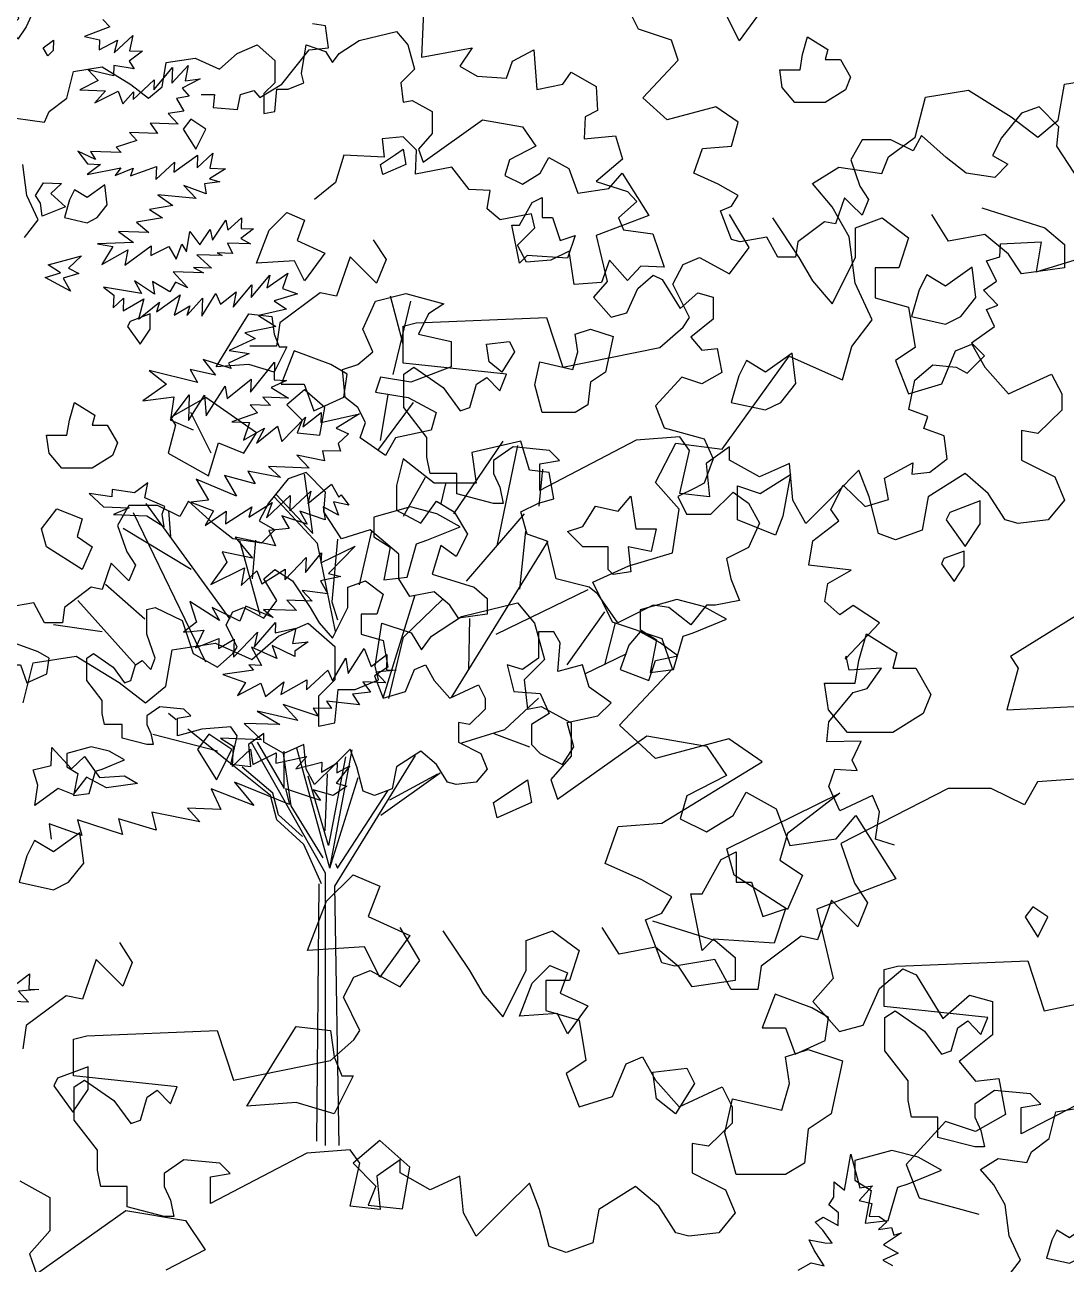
# Model space of a CAD drawing. Header units: inches. Extents: x 11.9 to 85.3, y 21.1 to 37.4.
# Drawn here: x 14.942 to 15.43, y 23.32 to 23.9 of the extents above; entities that cross this region are included whole.
import ezdxf

# ---------------------------------------------------------------- set-up
doc = ezdxf.new("R2010")
doc.units = ezdxf.units.IN
doc.header["$MEASUREMENT"] = 0
doc.layers.add('CAY', color=94, linetype='Continuous')
doc.layers.add('CAY-3', color=61, linetype='Continuous')

# ---------------------------------------------------------------- blocks, each defined once
blk = doc.blocks.new('A$C76451831')
at = {"layer": 'CAY'}
for p, q in [((3764, 1772.8), (3822.4, 1787)), ((3822.4, 1787), (3840.1, 1765.7)), ((3732.8, 1752.2), (3764, 1772.8)), ((3573, 1752.2), (3604.2, 1765.7)), ((3604.2, 1765.7), (3631.9, 1741.6)), ((3673.8, 1720.9), (3680.9, 1765.7)), ((3680.9, 1765.7), (3711.5, 1755.7)), ((3840.1, 1765.7), (3850.7, 1728)), ((3545.3, 1728), (3573, 1752.2)), ((3711.5, 1755.7), (3722.2, 1738)), ((3722.2, 1738), (3732.8, 1752.2)), ((3455.6, 1700.3), (3462.1, 1738)), ((3462.1, 1738), (3507.5, 1745.1)), ((3507.5, 1745.1), (3545.3, 1728)), ((3631.9, 1741.6), (3631.9, 1706.7)), ((3306.5, 1682.6), (3317.1, 1724.4)), ((3317.1, 1724.4), (3361.9, 1731.5)), ((3361.9, 1731.5), (3406.7, 1703.8)), ((3677.3, 1706.7), (3673.8, 1720.9)), ((3850.7, 1728), (3829.5, 1706.7)), ((3406.7, 1703.8), (3434.4, 1682.6)), ((3434.4, 1682.6), (3455.6, 1700.3)), ((3631.9, 1706.7), (3614.8, 1689.6)), ((3631.9, 1661.9), (3635.5, 1696.7)), ((3635.5, 1696.7), (3653.2, 1696.7)), ((3653.2, 1696.7), (3677.3, 1706.7)), ((3829.5, 1706.7), (3833, 1676.1)), ((3614.8, 1689.6), (3614.8, 1658.4)), ((3833, 1676.1), (3847.2, 1679)), ((3847.2, 1679), (3878.4, 1661.9)), ((3614.8, 1658.4), (3631.9, 1661.9)), ((3878.4, 1661.9), (3878.4, 1627.1)), ((3864.3, 1582.3), (3957.4, 1648.4)), ((3957.4, 1648.4), (4019.9, 1637.7)), ((4019.9, 1637.7), (4040.5, 1607.1)), ((3878.4, 1627.1), (3857.2, 1602.9)), ((4040.5, 1607.1), (3999.3, 1585.8)), ((3857.2, 1602.9), (3864.3, 1582.3)), ((3999.3, 1585.8), (3992.2, 1561.6)), ((4047.6, 1565.2), (4061.2, 1589.4)), ((4061.2, 1589.4), (4092.4, 1572.3)), ((4019.9, 1548.1), (4047.6, 1565.2)), ((4092.4, 1572.3), (4106.6, 1533.9)), ((4154.9, 1541), (4175.6, 1565.2)), ((4175.6, 1565.2), (4217.4, 1499.1)), ((3992.2, 1561.6), (4019.9, 1548.1)), ((4106.6, 1533.9), (4154.9, 1541)), ((4217.4, 1499.1), (4134.9, 1467.3)), ((4134.9, 1467.3), (4152, 1395.3)), ((4200.3, 1384.7), (4224.5, 1405.3)), ((4224.5, 1405.3), (4238.7, 1398.8)), ((4238.7, 1398.8), (4266.4, 1353.4)), ((4152, 1395.3), (4130.8, 1371.1)), ((4183.2, 1346.3), (4200.3, 1384.7)), ((4130.8, 1371.1), (4158.5, 1339.9)), ((4266.4, 1353.4), (4294.1, 1377.6)), ((4294.1, 1377.6), (4318.3, 1371.1)), ((4318.3, 1371.1), (4318.3, 1336.3)), ((4158.5, 1339.9), (4183.2, 1346.3)), ((4318.3, 1336.3), (4283.5, 1308.6)), ((4283.5, 1308.6), (4300.6, 1287.9)), ((4300.6, 1287.9), (4324.7, 1290.9)), ((4324.7, 1290.9), (4331.8, 1253.1)), ((4377.3, 1228.2), (4384.3, 1256.1)), ((4384.3, 1256.1), (4414.2, 1260.8)), ((4269.3, 1246.1), (4228, 1201.2)), ((4300.6, 1235.4), (4269.3, 1246.1)), ((4331.8, 1253.1), (4300.6, 1235.4)), ((4358.8, 1214.4), (4377.3, 1228.2)), ((4305.7, 1196), (4324.2, 1207.4)), ((4324.2, 1207.4), (4354.1, 1203)), ((4354.1, 1203), (4358.8, 1214.4)), ((4228, 1201.2), (4241.6, 1166.4)), ((4319.5, 1179.8), (4305.7, 1196)), ((4331.3, 1159), (4319.5, 1179.8)), ((4241.6, 1166.4), (4304.1, 1149.3)), ((4335.6, 1126.7), (4331.3, 1159)), ((4347.4, 1101.2), (4335.6, 1126.7)), ((4333.2, 1082.7), (4347.4, 1101.2)), ((2228.3, 971.5), (2215.1, 1021.6)), ((2217.8, 939.8), (2236.3, 1016.3)), ((2204.6, 871.1), (2212.5, 918.7)), ((2201.9, 860.6), (2238.9, 910.7)), ((2027.8, 857.9), (2006.6, 900.2)), ((2009.3, 881.7), (1985.5, 892.2)), ((2281, 794.5), (2332.5, 870.4)), ((2491.6, 827), (2512.8, 868.3)), ((2512.8, 868.3), (2561.2, 861.8)), ((2326.2, 761), (2347.8, 865.6)), ((5498.9, 856.4), (5506.3, 848.5)), ((2370.1, 802.5), (2374.1, 840.9)), ((5506.3, 848.5), (5479.7, 838.5)), ((2134, 774), (2125.3, 835.7)), ((2228.6, 791.9), (2251.7, 832.8)), ((5479.7, 838.5), (5495.4, 835.2)), ((5495.4, 835.2), (5495.1, 824.8)), ((5495.1, 824.8), (5514, 834.6)), ((5510.8, 821.5), (5530, 839.5)), ((5514, 834.6), (5510.8, 821.5)), ((5530, 839.5), (5526.8, 823.7)), ((2268, 805.1), (2272.9, 825.9)), ((2516.4, 799.3), (2491.6, 827)), ((5540.3, 823.2), (5526.4, 812.8)), ((5526.8, 823.7), (5540.3, 823.2)), ((2047.7, 684.5), (1960.2, 805.1)), ((2138.7, 763.4), (2093.5, 812.2)), ((2095.8, 814.5), (2134, 774)), ((5510, 797.5), (5483.5, 803.9)), ((5483.5, 803.9), (5494, 792.7)), ((5510.4, 808.4), (5510, 797.5)), ((5531.5, 805), (5510.4, 808.4)), ((5526.4, 812.8), (5531.5, 805)), ((5552.1, 782.9), (5571.5, 806.3)), ((5570.9, 790), (5587.9, 808.4)), ((5571.5, 806.3), (5570.9, 790)), ((5587.9, 808.4), (5584.6, 792.2)), ((2022.3, 639.8), (1946.8, 795.6)), ((1985.8, 770.9), (1983.8, 797.9)), ((2294.3, 724.1), (2354.9, 794.5)), ((2509.3, 753.8), (2516.4, 799.3)), ((5494, 792.7), (5475, 782.9)), ((5530.4, 772.8), (5552.4, 793.3)), ((5552.4, 793.3), (5552.1, 782.9)), ((5600.5, 794.4), (5581.6, 784.6)), ((5584.6, 792.2), (5600.5, 794.4)), ((2007, 736.3), (1936.2, 779.1)), ((2182.7, 720.5), (2195.7, 776.4)), ((2350.1, 715.8), (2356.4, 776.4)), ((5475, 782.9), (5501.7, 782)), ((5501.7, 782), (5490.4, 769.2)), ((5490.4, 769.2), (5514.9, 781.5)), ((5514.9, 781.5), (5519.8, 768.2)), ((5519.8, 768.2), (5530.7, 781)), ((5530.7, 781), (5530.4, 772.8)), ((5589, 776.2), (5575.8, 773.9)), ((5581.6, 784.6), (5589, 776.2)), ((2079.1, 689), (2057.9, 766.3)), ((2071.1, 726.8), (2074.5, 766.9)), ((2157.5, 671.8), (2138.7, 763.4)), ((2159.9, 768.1), (2154, 702.8)), ((2278.7, 602.9), (2379.6, 765.8)), ((5575.8, 773.9), (5583.5, 760.5)), ((2463.9, 740.3), (2509.3, 753.8)), ((5583.5, 760.5), (5567.1, 758.4)), ((5567.1, 758.4), (5577.6, 747.1)), ((2426.2, 723.2), (2463.9, 740.3)), ((5526.5, 738.5), (5534.4, 730.1)), ((5555.9, 737.5), (5526.5, 738.5)), ((5577.6, 747.1), (5548.1, 748.2)), ((5548.1, 748.2), (5555.9, 737.5)), ((5534.4, 730.1), (5512.8, 723.1)), ((1958.8, 684.4), (1917.8, 720.8)), ((2325.4, 669), (2421.3, 715.4)), ((2446.8, 681.3), (2426.2, 723.2)), ((5472.8, 719.1), (5482.8, 705.6)), ((5491.1, 710.3), (5472.8, 719.1)), ((5518.1, 717.5), (5485.9, 718.6)), ((5485.9, 718.6), (5491.1, 710.3)), ((5512.8, 723.1), (5518.1, 717.5)), ((5573.1, 697), (5597.7, 714.7)), ((5597.3, 701.6), (5613.7, 716.9)), ((5597.7, 714.7), (5597.3, 701.6)), ((5613.7, 716.9), (5610.4, 701.1)), ((1948.8, 636.8), (1888.7, 704)), ((2154, 702.8), (2159.9, 684)), ((2207.6, 603.7), (2240.9, 709.9)), ((2228.7, 665.9), (2269.2, 705.2)), ((5496.3, 705.1), (5482.4, 694.7)), ((5482.4, 694.7), (5517.5, 701.6)), ((5482.8, 705.6), (5496.3, 705.1)), ((5517.5, 701.6), (5511.8, 693.7)), ((5511.8, 693.7), (5530.6, 701.2)), ((5527.6, 693.1), (5554.7, 703.1)), ((5530.6, 701.2), (5527.6, 693.1)), ((5554.2, 689.5), (5573.5, 707.4)), ((5554.7, 703.1), (5554.2, 689.5)), ((5573.5, 707.4), (5573.1, 697)), ((5626.7, 700.5), (5610, 690.2)), ((5610.4, 701.1), (5626.7, 700.5)), ((2399.3, 636.8), (2438.6, 692.2)), ((5620.8, 687.1), (5604.8, 685)), ((5610, 690.2), (5620.8, 687.1)), ((1914.2, 671.4), (1863.5, 678.5)), ((2296.7, 631.7), (2297.9, 685.1)), ((2438.6, 636.8), (2450, 680.8)), ((2498.7, 664.2), (2446.8, 681.3)), ((5596.1, 669.4), (5556.4, 673.5)), ((5556.4, 673.5), (5571.9, 662.1)), ((5606.7, 674.5), (5583.5, 683)), ((5583.5, 683), (5596.1, 669.4)), ((5604.8, 685), (5606.7, 674.5)), ((2213.4, 601.8), (2228.7, 665.9)), ((2509.3, 632.9), (2498.7, 664.2)), ((5571.9, 662.1), (5547.7, 658)), ((2417.8, 627.7), (2461.8, 648.6)), ((5561, 649.3), (5534.1, 644.8)), ((5547.7, 658), (5561, 649.3)), ((5613.2, 626.2), (5627.1, 647)), ((5627.1, 647), (5629.4, 636.5)), ((5629.4, 636.5), (5643.5, 649.2)), ((5643.5, 649.2), (5643.1, 638.3)), ((5515.2, 635.1), (5530.7, 623.7)), ((5546.9, 634), (5515.2, 635.1)), ((5534.1, 644.8), (5546.9, 634)), ((5586.1, 614), (5589.5, 635.2)), ((5589.5, 635.2), (5599.9, 621.2)), ((5599.9, 621.2), (5610.9, 637.2)), ((5610.9, 637.2), (5613.2, 626.2)), ((5656.2, 637.9), (5642.7, 627.9)), ((5643.1, 638.3), (5656.2, 637.9)), ((5530.7, 623.7), (5493.4, 622.2)), ((5493.4, 622.2), (5509.2, 619.4)), ((5575.4, 606.2), (5581.3, 621.9)), ((5581.3, 621.9), (5586.1, 614)), ((5629, 622.9), (5634, 612.3)), ((5652.9, 622.1), (5629, 622.9)), ((5642.7, 627.9), (5652.9, 622.1)), ((5509.2, 619.4), (5497.7, 600.8)), ((5497.7, 600.8), (5525, 616.1)), ((5521.7, 599.9), (5549.1, 620.3)), ((5525, 616.1), (5521.7, 599.9)), ((5549.1, 620.3), (5548.8, 609.9)), ((5548.8, 609.9), (5567.7, 619.6)), ((5567.7, 619.6), (5575.4, 606.2)), ((5596.8, 610.9), (5612.2, 596.8)), ((5623.5, 610), (5596.8, 610.9)), ((5618.2, 612.9), (5623.5, 610)), ((5634, 612.3), (5618.2, 612.9)), ((2334.4, 569.5), (2369.4, 602.2)), ((5612.2, 596.8), (5593.6, 597.4)), ((5593.6, 597.4), (5603.9, 592.1)), ((1991.5, 579.5), (1983.4, 586)), ((5552.8, 569.8), (5532, 583.7)), ((5532, 583.7), (5539.2, 570.3)), ((5568.7, 572), (5550.5, 583.1)), ((5550.5, 583.1), (5552.8, 569.8)), ((5574.5, 582.2), (5568.7, 572)), ((5603.9, 592.1), (5572.2, 593.2)), ((5572.2, 593.2), (5587.5, 576.3)), ((5587.5, 576.3), (5574.5, 582.2)), ((5653.7, 566.3), (5673.1, 589.7)), ((5669.9, 576.2), (5691.8, 591.7)), ((5673.1, 589.7), (5669.9, 576.2)), ((5691.8, 591.7), (5686.2, 575.6)), ((2041.2, 539.6), (2003.7, 569.7)), ((2289.6, 555.4), (2334.4, 569.5)), ((5499.6, 577.1), (5510.2, 568.6)), ((5539.2, 570.3), (5499.6, 577.1)), ((5602.3, 546.8), (5616.7, 570.3)), ((5616.7, 570.3), (5621.8, 559.3)), ((5621.8, 559.3), (5638.1, 572.3)), ((5634.8, 556.1), (5654.2, 579.4)), ((5638.1, 572.3), (5634.8, 556.1)), ((5654.2, 579.4), (5653.7, 566.3)), ((5701.9, 570.1), (5677.6, 562.8)), ((5686.2, 575.6), (5701.9, 570.1)), ((2034.5, 546.7), (1966.9, 564.4)), ((2075.8, 556.2), (2104.1, 507.8)), ((2323, 565.2), (2360, 551.4)), ((5510.2, 568.6), (5509.7, 555.5)), ((5509.7, 555.5), (5520.5, 565.5)), ((5520.5, 565.5), (5520, 552.4)), ((5520, 552.4), (5541.7, 564.8)), ((5541.7, 564.8), (5536, 543.7)), ((5536, 543.7), (5557.9, 561.5)), ((5554.9, 551.2), (5579.5, 568.9)), ((5557.9, 561.5), (5554.9, 551.2)), ((5579.5, 568.9), (5573.3, 547.8)), ((5573.3, 547.8), (5589.5, 557.7)), ((5586.4, 547.4), (5602.9, 565.4)), ((5589.5, 557.7), (5586.4, 547.4)), ((5602.9, 565.4), (5602.3, 546.8)), ((5677.6, 562.8), (5690.5, 554.2)), ((2147.3, 419.7), (2069.9, 556)), ((2102.9, 544.4), (2111.2, 489.7)), ((2104.1, 507.8), (2104.1, 546.7)), ((2151.6, 424.8), (2117.3, 549.9)), ((2151.6, 424.8), (2175, 548.1)), ((5690.5, 554.2), (5661.2, 547.5)), ((5661.2, 547.5), (5679.4, 536)), ((2089.9, 500.7), (2041.2, 539.6)), ((2092.3, 503.1), (2060.4, 530.2)), ((2168.2, 540.8), (2150.5, 448.4)), ((2156.8, 405.9), (2241.3, 542.4)), ((5679.4, 536), (5647, 529.4)), ((5683.6, 539.8), (5680.1, 515.6)), ((2150.5, 448.4), (2129.2, 520.8)), ((2146.9, 463.7), (2149.3, 523.1)), ((2151.6, 424.8), (2181.2, 519.2)), ((2205.1, 479.9), (2266.8, 524.3)), ((2214.5, 496), (2264.5, 523.1)), ((5657.7, 523.6), (5630.5, 510.9)), ((5647, 529.4), (5657.7, 523.6)), ((2159.9, 424.8), (2212.2, 505.4)), ((5651.7, 507.9), (5630, 497.8)), ((5630.5, 510.9), (5651.7, 507.9)), ((5680.1, 515.6), (5652.4, 515.6)), ((2096.6, 475.1), (2089.9, 500.7)), ((2098.2, 480.3), (2092.3, 503.1)), ((5632.6, 492.3), (5603.4, 501.4)), ((5603.4, 501.4), (5616.4, 485.1)), ((5630, 497.8), (5632.6, 492.3)), ((5653, 467.5), (5678.1, 498.8)), ((5678.1, 498.8), (5677.5, 480.3)), ((2123.3, 457.8), (2098.2, 480.3)), ((2111.2, 489.7), (2144.6, 435.4)), ((5597.6, 477.6), (5547.3, 490.2)), ((5547.3, 490.2), (5565.4, 476)), ((5589.9, 491), (5597.6, 477.6)), ((5616.4, 485.1), (5589.9, 491)), ((5628.7, 460.7), (5653.5, 481.1)), ((5653.5, 481.1), (5653, 467.5)), ((5690.6, 479.8), (5674.5, 472.2)), ((5677.5, 480.3), (5690.6, 479.8)), ((2124.5, 449.6), (2096.6, 475.1)), ((5565.4, 476), (5540.7, 458.3)), ((5606.8, 442.8), (5626.5, 473.9)), ((5626.5, 473.9), (5628.7, 460.7)), ((5674.5, 472.2), (5692.6, 461.1)), ((5540.7, 458.3), (5573.1, 462.6)), ((5569.5, 438.7), (5589, 464.8)), ((5573.1, 462.6), (5569.5, 438.7)), ((5589, 464.8), (5588.1, 438)), ((5588.1, 438), (5604.8, 464.2)), ((5604.8, 464.2), (5606.8, 442.8)), ((5652.5, 454.4), (5660.4, 445.9)), ((5673.8, 453.6), (5652.5, 454.4)), ((5665.9, 462.1), (5673.8, 453.6)), ((5692.6, 461.1), (5665.9, 462.1)), ((2143, 408.3), (2124.5, 449.6)), ((5660.4, 445.9), (5633.3, 436.5)), ((5685.6, 416.1), (5710.5, 441.5)), ((5707.5, 431.2), (5726.6, 446.4)), ((5710.5, 441.5), (5707.5, 431.2)), ((5726.6, 446.4), (5726.2, 435.9)), ((5726.2, 435.9), (5766.8, 445)), ((5766.8, 445), (5742.3, 429.9)), ((2157.5, 429.5), (2159.9, 424.8)), ((5633.3, 436.5), (5651.9, 435.8)), ((5651.9, 435.8), (5645.8, 417.4)), ((5645.8, 417.4), (5667.5, 429.8)), ((5659.3, 414.3), (5681.2, 432.1)), ((5667.5, 429.8), (5659.3, 414.3)), ((5681.2, 432.1), (5685.6, 416.1)), ((5742.3, 429.9), (5755.2, 424.1)), ((2147.3, 135.4), (2147.3, 419.7)), ((5755.2, 424.1), (5744.5, 414)), ((5744.5, 414), (5746.9, 405.8)), ((2138.3, 140.1), (2140.6, 408.3)), ((2161.5, 135.4), (2156.8, 405.9)), ((5701.4, 401.9), (5714.1, 388.3)), ((5730.2, 395.9), (5701.4, 401.9)), ((5746.9, 405.8), (5727.9, 406.4)), ((5727.9, 406.4), (5730.2, 395.9)), ((5714.1, 388.3), (5671.6, 389.8)), ((5671.6, 389.8), (5684.3, 378.5)), ((5596.3, 376.6), (5609.2, 354.8)), ((5638.3, 358.8), (5596.3, 376.6)), ((5625.9, 380.5), (5638.3, 358.8)), ((5657.8, 371.7), (5625.9, 380.5)), ((5650.1, 385.1), (5657.8, 371.7)), ((5684.3, 378.5), (5650.1, 385.1)), ((5694, 343.7), (5716, 364.2)), ((5712.8, 351.2), (5737.6, 371.6)), ((5716, 364.2), (5712.8, 351.2)), ((5737.6, 371.6), (5745.2, 357.8)), ((5609.2, 354.8), (5590.5, 352.7)), ((5590.5, 352.7), (5614.2, 343.7)), ((5651.2, 337), (5675.7, 352.5)), ((5669.7, 336.4), (5694.5, 359.5)), ((5675.7, 352.5), (5669.7, 336.4)), ((5694.5, 359.5), (5694, 343.7)), ((5755.4, 349.7), (5739.6, 353)), ((5739.6, 353), (5744.6, 339.2)), ((5745.2, 357.8), (5747.6, 360.4)), ((5747.6, 360.4), (5755.4, 349.7)), ((5614.2, 343.7), (5605.5, 328.2)), ((5605.5, 328.2), (5627.4, 343.3)), ((5626.9, 330.2), (5654.2, 347.8)), ((5627.4, 343.3), (5626.9, 330.2)), ((5654.2, 347.8), (5651.2, 337)), ((5712.1, 329.9), (5685.6, 338.5)), ((5685.6, 338.5), (5693.3, 325.1)), ((5730.8, 334.2), (5704.4, 343.3)), ((5704.4, 343.3), (5712.1, 329.9)), ((5744.6, 339.2), (5728.6, 347.9)), ((5728.6, 347.9), (5730.8, 334.2)), ((5693.3, 325.1), (5672, 323.1)), ((5636.8, 316.2), (5655.1, 294.3)), ((5679.1, 307), (5636.8, 316.2)), ((5672, 323.1), (5679.1, 307)), ((5623.2, 300.8), (5628.2, 290.2)), ((5655.1, 294.3), (5623.2, 300.8)), ((5710.3, 279.2), (5726.9, 299.9)), ((5726.5, 289.5), (5762, 306.9)), ((5726.9, 299.9), (5726.5, 289.5)), ((5762, 306.9), (5734.3, 278.4)), ((5628.2, 290.2), (5611.5, 266.8)), ((5688.7, 271.8), (5710.9, 295)), ((5710.9, 295), (5710.3, 279.2)), ((5611.5, 266.8), (5646.6, 284.1)), ((5646.6, 284.1), (5643.2, 265.7)), ((5643.2, 265.7), (5659.6, 281)), ((5659.6, 281), (5664.6, 267.6)), ((5664.6, 267.6), (5689.1, 282.7)), ((5689.1, 282.7), (5688.7, 271.8)), ((5747.3, 275.2), (5725.9, 270.5)), ((5734.3, 278.4), (5747.3, 275.2)), ((5733.6, 257.1), (5706.9, 260.7)), ((5706.9, 260.7), (5717.4, 249.5)), ((5725.9, 270.5), (5733.6, 257.1)), ((5620.7, 229.3), (5589.6, 249)), ((5589.6, 249), (5596.6, 227.4)), ((5717.4, 249.5), (5690.7, 250.4)), ((5690.7, 250.4), (5700.8, 239.6)), ((5641.9, 228.5), (5613, 242.7)), ((5613, 242.7), (5620.7, 229.3)), ((5647.9, 244.2), (5641.9, 228.5)), ((5676.5, 232.3), (5647.9, 244.2)), ((5700.8, 239.6), (5666.4, 240.8)), ((5666.4, 240.8), (5676.5, 232.3)), ((5596.6, 227.4), (5583.1, 217)), ((5656.8, 201.3), (5679, 227.2)), ((5679, 227.2), (5678.7, 216.4)), ((5678.7, 216.4), (5700.1, 221.1)), ((5700.1, 221.1), (5696.9, 205.3)), ((5583.1, 217), (5604.4, 219)), ((5604.4, 219), (5595.6, 200.7)), ((5595.6, 200.7), (5620, 210.3)), ((5620, 210.3), (5619.6, 199.9)), ((5619.6, 199.9), (5635.8, 209.7)), ((5635.2, 191.1), (5660.1, 217)), ((5635.8, 209.7), (5635.2, 191.1)), ((5660.1, 217), (5656.8, 201.3)), ((5696.9, 205.3), (5713.2, 207)), ((5713.2, 207), (5699.3, 197.1)), ((5654.1, 201.4), (5664.3, 182.4)), ((5680.4, 189.6), (5654.1, 201.4)), ((5699.1, 191.6), (5675.5, 203.3)), ((5675.5, 203.3), (5680.4, 189.6)), ((5699.3, 197.1), (5699.1, 191.6)), ((5754.7, 173.8), (5771.4, 200)), ((5771.4, 200), (5778.9, 181.1)), ((5651.2, 182.9), (5656, 177.3)), ((5664.3, 182.4), (5651.2, 182.9)), ((5738.5, 166.2), (5752.5, 189.8)), ((5752.5, 189.8), (5754.7, 173.8)), ((5778.9, 181.1), (5795.2, 193.7)), ((5795.2, 193.7), (5794.7, 177.9)), ((5656, 177.3), (5624.1, 172.9)), ((5624.1, 172.9), (5647.8, 164.4)), ((5711.5, 156.8), (5733.5, 177.3)), ((5733.5, 177.3), (5738.5, 166.2)), ((5805.1, 177.5), (5783.7, 175.5)), ((5783.7, 175.5), (5794.2, 164.3)), ((5794.7, 177.9), (5805.1, 177.5)), ((5647.8, 164.4), (5639.2, 151.1)), ((5639.2, 151.1), (5663.7, 163.9)), ((5663.7, 163.9), (5668.6, 150.1)), ((5668.6, 150.1), (5687.7, 165.3)), ((5684.6, 152.2), (5711.8, 167.2)), ((5687.7, 165.3), (5684.6, 152.2)), ((5711.8, 167.2), (5711.5, 156.8)), ((5794.2, 164.3), (5770.2, 165.1)), ((5770.2, 165.1), (5778, 154.4)), ((5766.7, 141.2), (5732.4, 145.1)), ((5732.4, 145.1), (5737.5, 137.3)), ((5778, 154.4), (5759.3, 152.4)), ((5759.3, 152.4), (5766.7, 141.2)), ((5702.2, 124.9), (5659.9, 134.5)), ((5659.9, 134.5), (5683.5, 120.6)), ((5723.7, 129.6), (5686.9, 141.7)), ((5686.9, 141.7), (5702.2, 124.9)), ((5737.5, 137.3), (5718.5, 137.9)), ((5718.5, 137.9), (5723.7, 129.6)), ((5646.4, 121.9), (5664.3, 104.9)), ((5683.5, 120.6), (5646.4, 121.9)), ((5621.8, 106.4), (5634.7, 98.2)), ((5664.3, 104.9), (5621.8, 106.4)), ((5634.7, 98.2), (5633.9, 77)), ((5633.9, 77), (5653.1, 94.9)), ((5653.1, 94.9), (5655.3, 78.9)), ((5655.3, 78.9), (5679.7, 91.2)), ((5679.7, 91.2), (5679.3, 80.4)), ((5679.3, 80.4), (5711.8, 87.4)), ((5711.8, 87.4), (5700.4, 74.6)), ((5700.4, 74.6), (5727.4, 81.4)), ((5727.4, 81.4), (5727.1, 71)), ((5727.1, 71), (5743.3, 80.8)), ((5756.7, 77.6), (5742.5, 59.6)), ((5743.3, 80.8), (5742.9, 70.4)), ((5742.9, 70.4), (5756.7, 77.6)), ((5656.5, 36.3), (5611.8, 53.7)), ((5611.8, 53.7), (5621.9, 32)), ((5693.7, 37.2), (5636.1, 60.6)), ((5636.1, 60.6), (5656.5, 36.3)), ((5726, 41.5), (5689.3, 53.7)), ((5689.3, 53.7), (5693.7, 37.2)), ((5739.3, 46.5), (5718.3, 52.7)), ((5718.3, 52.7), (5726, 41.5)), ((5753.3, 56.5), (5739.3, 46.5)), ((5742.5, 59.6), (5753.3, 56.5)), ((5600.2, 19.2), (5549.8, 29.1)), ((5549.8, 29.1), (5554.6, 10.4)), ((5621.9, 32), (5587.1, 33.3)), ((5587.1, 33.3), (5600.2, 19.2)), ((5476.9, 4.9), (5442.9, 17)), ((5442.9, 17), (5445, 1)), ((5472.5, 21.4), (5476.9, 4.9)), ((5519.5, 6.1), (5472.5, 21.4)), ((5515.1, 22.2), (5519.5, 6.1)), ((5554.6, 10.4), (5515.1, 22.2))]:
    blk.add_line(p, q, dxfattribs=at)
for points in [[(4216, 1534.3), (4196, 1540.6), (4200.2, 1569.1), (4192.8, 1586), (4159, 1570.1), (4147.4, 1595.5), (4153.8, 1613.4), (4177, 1612.3), (4171.7, 1622.9), (4181.2, 1642.9), (4145.3, 1641.9), (4147.4, 1663), (4172.8, 1693.5), (4187.5, 1697.8), (4202.3, 1718.9), (4168.5, 1716.7), (4165.4, 1731.5), (4164.3, 1728.3), (4200.2, 1766.3), (4172.8, 1784.2), (4159, 1774.7), (4143.2, 1788.5), (4146.4, 1807.4), (4170.6, 1821.2), (4126.4, 1826.4), (4130.6, 1851.7), (4158, 1872.8), (4149.6, 1884.4), (4162.2, 1909.7), (4185.4, 1887.6), (4209.7, 1895), (4205.5, 1917.1), (4235, 1933), (4233.9, 1921.4), (4252.9, 1923.5), (4270.8, 1937.2), (4267.7, 1961.4), (4246.6, 1968.8), (4250.8, 1981.5), (4230.8, 1988.9), (4237.1, 2019.4), (4256.1, 2035.3), (4280.3, 2033.1), (4291.9, 2026.8), (4309.9, 2044.7), (4296.2, 2058.5), (4320.4, 2075.3), (4312, 2093.3), (4323.6, 2097.5), (4308.8, 2113.3), (4322.5, 2122.8), (4312, 2143.9), (4325.7, 2148.1), (4326.7, 2161.8), (4368.9, 2163.9), (4363.7, 2132.3), (4408, 2146)], [(1833.2, 1082.7), (1847.4, 1101.2), (1835.6, 1126.7), (1831.3, 1159)], [(1824.2, 1207.4), (1854.1, 1203), (1858.8, 1214.4), (1877.3, 1228.2), (1884.3, 1256.1), (1914.2, 1260.8), (1944.1, 1242.4), (1962.6, 1228.2), (1976.7, 1240), (1981, 1265.2), (2011.3, 1269.9), (2036.5, 1258.5), (2054.9, 1274.6), (2075.8, 1283.7), (2094.3, 1267.5), (2094.3, 1244.3), (2082.9, 1232.9), (2082.9, 1212.1), (2094.3, 1214.4), (2096.6, 1237.6), (2108.4, 1237.6), (2124.5, 1244.3), (2122.2, 1253.8), (2126.9, 1283.7), (2147.3, 1277), (2154.4, 1265.2), (2161.5, 1274.6), (2182.3, 1288.4), (2221.2, 1297.8), (2233, 1283.7), (2240.1, 1258.5), (2225.9, 1244.3), (2228.3, 1223.9), (2237.7, 1225.8), (2258.6, 1214.4), (2258.6, 1191.2), (2244.4, 1175.1), (2249.1, 1161.4), (2311.2, 1205.4), (2352.9, 1198.3), (2366.7, 1177.9), (2339.1, 1163.7), (2334.4, 1147.6), (2352.9, 1138.5), (2371.4, 1149.9), (2380.4, 1166.1), (2401.2, 1154.7), (2410.7, 1129.1), (2442.9, 1133.8), (2456.7, 1149.9), (2484.6, 1105.9), (2429.6, 1084.7), (2441, 1036.7), (2426.8, 1020.6), (2445.3, 999.7), (2461.8, 1004.1), (2473.2, 1029.6), (2489.3, 1043.4), (2498.7, 1039.1), (2517.2, 1008.8), (2535.7, 1024.9), (2551.8, 1020.6), (2551.8, 997.4), (2528.6, 978.9), (2540, 965.1), (2556.1, 967.1), (2560.8, 941.9), (2540, 930.1), (2519.2, 937.2), (2491.7, 907.3), (2500.7, 884.1), (2542.4, 872.7), (2551.8, 851.9), (2542.4, 826.3), (2533.3, 821.6), (2514.8, 812.5), (2523.9, 794.1), (2549.4, 794.1), (2572.6, 816.9), (2588.7, 805.5), (2600.1, 784.6), (2588.7, 759.5), (2565.6, 747.7), (2570.3, 726.8), (2579.3, 704), (2554.2, 699.3), (2544.7, 699.3), (2528.6, 678.5), (2505.4, 696.9), (2489.3, 699.3), (2452.3, 680.8), (2431.5, 710.7), (2422.5, 717.8), (2387.9, 726.8), (2378.5, 766.1), (2357.6, 773.2), (2350.9, 796.4), (2369.4, 805.5), (2385.5, 810.2), (2380.8, 837.7), (2360, 840.1), (2350.9, 870.4), (2299.8, 858.6), (2304.6, 826.3), (2260.5, 826.3), (2228.3, 851.9), (2221.2, 824), (2221.2, 798.4), (2246.8, 784.6), (2262.9, 807.8), (2281.4, 796.4), (2295.5, 773.2), (2283.7, 750), (2267.6, 761.4), (2258.6, 731.5), (2302.2, 717.8), (2316, 706), (2316, 689.9), (2286.1, 685.5), (2277, 699.3), (2260.5, 713.1), (2235.4, 708.3), (2223.6, 726.8), (2223.6, 752.4), (2193.7, 777.9), (2163.8, 768.5), (2145.4, 796.4), (2147.3, 816.9), (2126.9, 837.7), (2108.4, 831), (2087.6, 805.5), (2078.1, 787), (2094.3, 777.9), (2080.5, 763.8), (2050.6, 768.5), (2029.8, 784.6), (2004.2, 807.8), (1995.2, 791.7), (1972, 803.1), (1942.1, 803.1), (1930.3, 782.3), (1939.8, 754.7), (1948.8, 741), (1942.1, 724.5), (1930.3, 736.3), (1923.7, 742.9), (1914.2, 715.4), (1902.8, 717.8), (1874.9, 696.9), (1872.6, 680.8), (1854.1, 680.8), (1842.7, 701.7), (1814.8, 696.9)], [(1822.1, 301.9), (1838.4, 314.5), (1837.8, 298.6), (1848.2, 298.3), (1826.8, 296.3), (1837.3, 285.1), (1813.3, 285.9)], [(4115.5, 1090.9), (4128.9, 1098.6), (4142.4, 1095.4), (4132.1, 1111.6), (4127, 1122.6), (4143.2, 1119.4), (4150.9, 1119.1), (4141, 1132.6), (4133.1, 1141), (4141.4, 1146.2), (4157, 1137.5), (4157.5, 1150.6), (4147.3, 1159.1), (4152.6, 1167.1), (4153.1, 1182.9), (4163.7, 1174.4), (4170.5, 1211.8), (4179.7, 1176.6), (4192.9, 1178.8), (4179.2, 1163.4), (4192.2, 1160.3), (4189.5, 1147.2), (4199.9, 1146.8), (4207.9, 1141.1), (4199.4, 1133.3), (4212.7, 1135.5), (4215.1, 1127.3), (4223.3, 1129.7), (4204.3, 1117.2), (4219.9, 1108.5), (4203.8, 1101.4), (4214, 1095.6)], [(5441.4, 818.5), (5436.7, 826.9), (5447.4, 834.6), (5447, 823.8), (5441.4, 818.5)]]:
    blk.add_lwpolyline(points, dxfattribs=at)
for points in [[(4267.5, 1833.2), (4264.9, 1827.9), (4278.1, 1809.4), (4288.7, 1825.2), (4288.7, 1841.1)], [(3524.3, 1634.1), (3500.5, 1649.9), (3488.6, 1634.1), (3508.4, 1602.4)], [(3821.2, 1594.5), (3833.1, 1602.4), (3837, 1578.6), (3801.4, 1562.8), (3797.4, 1578.6)], [(3369.9, 1515.3), (3365.9, 1547), (3338.2, 1527.2), (3318.4, 1539), (3310.5, 1523.2), (3302.6, 1495.5), (3338.2, 1487.6), (3354, 1495.5)], [(4035, 1519.2), (4050.8, 1527.2), (4050.8, 1495.5), (4066.6, 1495.5), (4078.5, 1459.8), (4102.3, 1467.8), (4090.4, 1432.1), (4027.1, 1436.1), (4015.2, 1424.2), (4003.3, 1483.6), (4015.2, 1483.6)], [(3623.3, 1475.7), (3651, 1503.4), (3678.7, 1491.5), (3666.8, 1459.8), (3710.3, 1440), (3678.7, 1396.5), (3662.8, 1428.1), (3603.5, 1424.2)], [(4376, 1459.3), (4360.2, 1469.9), (4352.3, 1459.3), (4365.5, 1438.2)], [(3837.8, 1390.3), (3856.3, 1408.8), (3874.8, 1400.9), (3866.9, 1379.8), (3895.9, 1366.6), (3874.8, 1337.5), (3864.2, 1358.6), (3824.6, 1356)], [(2523.5, 1367), (2551.2, 1394.7), (2578.9, 1382.8), (2567, 1351.1), (2610.6, 1331.3), (2578.9, 1287.8), (2563.1, 1319.5), (2503.7, 1315.5)], [(3571.8, 1313.3), (3591.6, 1345), (3627.2, 1341), (3631.2, 1313.3), (3639.1, 1293.5), (3651, 1293.5), (3631.2, 1253.9), (3591.6, 1265.8), (3540.1, 1261.8)], [(4038.9, 1234.1), (4046.9, 1269.7), (4098.3, 1257.8), (4106.2, 1285.6), (4102.3, 1313.3), (4126, 1321.2), (4161.7, 1309.3), (4149.8, 1253.9), (4126, 1238), (4122.1, 1202.4), (4102.3, 1190.5), (4050.8, 1190.5)], [(3342.6, 1291.2), (3338.7, 1283.3), (3358.5, 1255.6), (3374.3, 1279.3), (3374.3, 1303.1)], [(3967.7, 1269.7), (3963.7, 1297.4), (3999.3, 1301.4), (4007.3, 1285.6), (3987.5, 1253.9)], [(3702.4, 1154.9), (3710.3, 1198.4), (3678.7, 1226.2), (3651, 1202.4), (3674.7, 1178.6), (3666.8, 1158.8)], [(2022.5, 1195.9), (2006.6, 1206.4), (1998.7, 1195.9), (2011.9, 1174.8)], [(2220.4, 1169.5), (2228.3, 1174.8), (2231, 1158.9), (2207.2, 1148.4), (2204.6, 1158.9)], [(1919.5, 1116.7), (1916.9, 1137.8), (1898.4, 1124.6), (1885.2, 1132.5), (1880, 1122), (1874.7, 1103.5), (1898.4, 1098.2), (1909, 1103.5)], [(4419.5, 1116.7), (4416.9, 1137.8), (4398.4, 1124.6), (4385.2, 1132.5), (4380, 1122), (4374.7, 1103.5), (4398.4, 1098.2), (4409, 1103.5)], [(2362.9, 1119.3), (2373.5, 1124.6), (2373.5, 1103.5), (2384.1, 1103.5), (2392, 1079.7), (2407.8, 1085), (2399.9, 1061.2), (2357.7, 1063.9), (2349.7, 1055.9), (2341.8, 1095.6), (2349.7, 1095.6)], [(2088.5, 1090.3), (2106.9, 1108.8), (2125.4, 1100.8), (2117.5, 1079.7), (2146.5, 1066.5), (2125.4, 1037.5), (2114.9, 1058.6), (2075.3, 1055.9)], [(2209.9, 855.3), (2183.5, 873.8), (2188.8, 889.6), (2180.8, 905.5), (2167.6, 916), (2165, 945.1), (2180.8, 950.3), (2196.7, 963.5), (2186.1, 987.3), (2199.3, 1016.3), (2231, 1024.3), (2270.6, 1013.7), (2254.7, 1003.1), (2244.2, 982), (2278.5, 974.1), (2278.5, 947.7), (2257.4, 939.8), (2236.3, 931.9), (2204.6, 937.1), (2199.3, 921.3), (2233.6, 916), (2262.7, 900.2), (2257.4, 881.7), (2220.4, 873.8)], [(1943.3, 995.2), (1940.7, 989.9), (1953.9, 971.5), (1964.4, 987.3), (1964.4, 1003.1)], [(2054.1, 982), (2067.3, 1003.1), (2091.1, 1000.5), (2093.7, 982), (2099, 968.8), (2106.9, 968.8), (2093.7, 942.4), (2067.3, 950.3), (2033, 947.7)], [(2365.6, 929.2), (2370.9, 953), (2405.2, 945.1), (2410.4, 963.5), (2407.8, 982), (2423.6, 987.3), (2447.4, 979.4), (2439.5, 942.4), (2423.6, 931.9), (2421, 908.1), (2407.8, 900.2), (2373.5, 900.2)], [(2318.1, 953), (2315.4, 971.5), (2339.2, 974.1), (2344.5, 963.5), (2331.3, 942.4)], [(2141.2, 876.4), (2146.5, 905.5), (2125.4, 923.9), (2106.9, 908.1), (2122.8, 892.2), (2117.5, 879)], [(1903.7, 887), (1919.5, 887), (1930.1, 868.5), (1924.8, 855.3), (1903.7, 842.1), (1872, 842.1), (1858.8, 857.9), (1856.2, 876.4), (1877.3, 876.4), (1880, 892.2), (1885.2, 910.7), (1906.4, 897.5)], [(2062.1, 857.9), (2075.3, 879), (2022.5, 916), (1985.5, 894.9), (1990.8, 887), (1982.9, 857.9), (2025.1, 834.2), (2035.7, 868.5)], [(5402.6, 849.4), (5411, 857.2), (5408.6, 865), (5413.8, 859.4), (5427.2, 867.1), (5418.9, 848.8), (5410.3, 835.9)], [(2577.1, 788.1), (2577.1, 823.8), (2600.8, 815.8), (2632.5, 835.6), (2624.6, 792.1), (2616.7, 772.3)], [(2415.7, 781.4), (2428.9, 802.5), (2452.7, 797.2), (2465.9, 813), (2471.2, 778.7), (2492.3, 778.7), (2487, 755), (2463.2, 760.2), (2465.9, 733.8), (2447.4, 731.2), (2442.1, 736.5), (2442.1, 760.2), (2415.7, 760.2), (2399.9, 776.1)], [(1856.2, 760.2), (1850.9, 778.7), (1866.8, 799.8), (1893.2, 789.3), (1887.9, 770.8), (1903.7, 760.2), (1893.2, 736.5)], [(1999.5, 590.8), (1974.4, 593.1), (1960.6, 583.7), (1960.6, 574.6), (1964.9, 565.2), (1967.3, 553.8), (1960.6, 553.8), (1935.1, 560.5), (1935.1, 574.6), (1916.6, 574.6), (1914.2, 586), (1914.2, 599.8), (1898.1, 620.6), (1898.1, 643.8), (1905.2, 648.6), (1925.6, 634.4), (1937.4, 618.3), (1944.1, 620.6), (1948.8, 636.8), (1955.9, 641.5), (1964.9, 632), (1969.6, 643.8), (1960.6, 669), (1960.6, 694.6), (1969.6, 696.9), (1997.6, 683.2), (2009, 648.6), (2034.5, 634.4), (2050.6, 648.6), (2054.9, 655.2), (2043.5, 678.5), (2050.6, 692.2), (2062, 696.9), (2082.9, 685.5), (2096.6, 704), (2082.9, 726.8), (2094.3, 736.3), (2112.7, 724.5), (2131.2, 696.9), (2140.6, 680.8), (2154.4, 664.7), (2170.5, 696.9), (2170.5, 717.8), (2189, 724.5), (2207.5, 710.7), (2200.8, 689.9), (2184.3, 689.9), (2184.3, 669), (2207.5, 662.3), (2212.2, 634.4), (2198.4, 625.4), (2207.5, 602.2), (2230.7, 609.2), (2240.1, 632), (2251.5, 636.8), (2260.5, 620.6), (2277, 602.2), (2306.9, 615.9), (2314, 602.2), (2314, 590.8), (2297.5, 574.6), (2286.1, 576.6), (2286.1, 556.2), (2309.3, 544.4), (2316, 528.2), (2304.6, 514.5), (2283.7, 512.1), (2274.7, 514.5), (2262.9, 533), (2246.8, 546.7), (2221.2, 530.6), (2216.9, 507.4), (2198.4, 500.7), (2186.6, 505), (2179.9, 530.6), (2172.9, 549.1), (2156.8, 533), (2135.9, 512.1), (2126.9, 528.2), (2124.5, 553.8), (2103.7, 544.4), (2082.9, 556.2), (2082.9, 565.2), (2066.7, 553.8), (2069.1, 530.6), (2048.3, 533), (2054.9, 562.8), (2048.3, 572.3), (2018, 569.9), (1992.8, 562.8), (1992.8, 581.3), (2006.6, 583.7)], [(5433.8, 664.7), (5428.6, 672.6), (5436.8, 685.9), (5455.8, 685.2), (5444.5, 674.7), (5459.9, 661), (5435.5, 651)], [(2392.2, 660), (2385.5, 671.4), (2369.4, 671.4), (2369.4, 643.8), (2352.9, 632), (2336.8, 636.8), (2343.9, 609.2), (2371.4, 606.9), (2380.8, 586), (2362.3, 574.6), (2362.3, 553.8), (2371.4, 544.4), (2394.6, 533), (2406.4, 551.4), (2399.3, 576.6), (2431.5, 583.7), (2445.3, 597.4), (2422.5, 613.6), (2415.4, 636.8), (2389.8, 630.1)], [(2475.5, 671.4), (2463.7, 657.6), (2454.7, 632), (2484.6, 620.6), (2491.7, 641.5), (2514.8, 646.2), (2496.4, 660)], [(5441.9, 600.5), (5476.7, 609.7), (5463.1, 597), (5473.8, 591.2), (5457.3, 586.3), (5465, 572.9), (5438.7, 587), (5454.8, 591.9)], [(5560.6, 340.2), (5563.6, 348.2), (5542.6, 357.1), (5545.9, 372.9), (5532, 362.5), (5508.5, 366), (5508.2, 358.3), (5484.4, 361.9), (5499.7, 347.7), (5526.4, 346.8), (5509.9, 339.7), (5544.7, 338.5), (5562.9, 327)], [(5431.1, 57.3), (5426.2, 73.3), (5445, 78.1), (5445.6, 96.7), (5466.2, 74.6), (5479.7, 87.3), (5495.3, 65.5), (5521.6, 67.3), (5535, 59.1), (5502.6, 54.8), (5481.7, 65.9), (5467.9, 47.8), (5452.3, 53.8), (5427.7, 36.1)]]:
    blk.add_lwpolyline(points, close=True, dxfattribs=at)
at = {"layer": 'CAY-3'}
for p, q in [((2911.8, 1205.1), (2918.3, 1242.8)), ((2918.3, 1242.8), (2963.7, 1249.9)), ((2762.6, 1187.4), (2773.2, 1229.3)), ((2773.2, 1229.3), (2818.1, 1236.4)), ((2818.1, 1236.4), (2862.9, 1208.6)), ((2862.9, 1208.6), (2890.6, 1187.4)), ((2890.6, 1187.4), (2911.8, 1205.1)), ((2734.9, 1166.8), (2762.6, 1187.4)), ((3303.3, 1183.9), (3334.6, 1166.8)), ((2727.8, 1149.6), (2734.9, 1166.8)), ((3334.6, 1166.8), (3334.6, 1131.9)), ((2655.3, 1139), (2683, 1156.1)), ((2683, 1156.1), (2727.8, 1149.6)), ((3320.4, 1087.1), (3413.6, 1153.2)), ((3413.6, 1153.2), (3476.1, 1142.6)), ((2676, 1114.8), (2655.3, 1139)), ((3476.1, 1142.6), (3496.7, 1111.9)), ((3334.6, 1131.9), (3313.3, 1107.8)), ((2693.6, 1083.6), (2676, 1114.8)), ((3313.3, 1107.8), (3320.4, 1087.1)), ((3496.7, 1111.9), (3455.4, 1090.7)), ((2700.1, 1035.2), (2693.6, 1083.6)), ((2717.8, 996.9), (2700.1, 1035.2)), ((2696.6, 969.1), (2717.8, 996.9)), ((2561.2, 861.8), (2631.1, 959.1)), ((2631.1, 959.1), (2686.6, 934.3)), ((2686.6, 934.3), (2696.6, 969.1)), ((6416.3, 659.8), (6481.8, 639.1)), ((6173.4, 618.5), (6152.8, 652.7)), ((6197.6, 649.2), (6225.3, 607.9)), ((6284.2, 639.1), (6312, 649.2)), ((6312, 649.2), (6339.7, 628.5)), ((6381.5, 625), (6363.8, 652.7)), ((6284.2, 607.9), (6284.2, 639.1)), ((6481.8, 639.1), (6502.4, 621.4)), ((2453.9, 573.9), (2509.3, 632.9)), ((5780.9, 626.5), (5794.5, 605.9)), ((6339.7, 628.5), (6329.6, 597.3)), ((6419.3, 632.1), (6381.5, 625)), ((6444, 611.4), (6419.3, 632.1)), ((6502.4, 621.4), (6502.4, 597.3)), ((5756.9, 608.7), (5742.6, 567.5)), ((5766.8, 598.8), (5756.9, 608.7)), ((6104.4, 600.8), (6121.5, 607.9)), ((6121.5, 607.9), (6152.8, 590.8)), ((6152.8, 590.8), (6173.4, 618.5)), ((6225.3, 607.9), (6239.4, 583.7)), ((6260.1, 559.5), (6284.2, 607.9)), ((6457.6, 590.8), (6444, 611.4)), ((5784.5, 581.1), (5766.8, 598.8)), ((5794.5, 605.9), (5784.5, 581.1)), ((6093.8, 580.2), (6104.4, 600.8)), ((6304.9, 597.3), (6304.9, 566)), ((6329.6, 597.3), (6304.9, 597.3)), ((6502.4, 597.3), (6457.6, 590.8)), ((6239.4, 583.7), (6260.1, 559.5)), ((2491.6, 539.1), (2453.9, 573.9)), ((5725.5, 571.1), (5683.6, 539.8)), ((5742.6, 567.5), (5725.5, 571.1)), ((6110.9, 545.4), (6093.8, 580.2)), ((2568.3, 559.8), (2491.6, 539.1)), ((2603, 535.6), (2568.3, 559.8)), ((6304.9, 566), (6339.7, 556)), ((5825.7, 539.8), (5961.9, 545.3)), ((5961.9, 545.3), (5979, 493.4)), ((6104.4, 535.3), (6110.9, 545.4)), ((6339.7, 556), (6346.7, 514.1)), ((2498.1, 471.6), (2603, 535.6)), ((5812.2, 536.3), (5825.7, 539.8)), ((5812.2, 497.9), (5812.2, 536.3)), ((6080.2, 514.1), (6104.4, 535.3)), ((2991.4, 522), (2890.2, 514.9)), ((6388.6, 510.6), (6405.7, 517.6)), ((6405.7, 517.6), (6419.3, 493.4)), ((2797, 507.9), (2685, 450.4)), ((2841.8, 507.9), (2797, 507.9)), ((2876.6, 490.8), (2841.8, 507.9)), ((2890.2, 514.9), (2876.6, 490.8)), ((5979, 493.4), (6080.2, 514.1)), ((6346.7, 514.1), (6326.1, 500.5)), ((6374.5, 476.3), (6388.6, 510.6)), ((5920.1, 486.4), (5812.2, 497.9)), ((5812.8, 486.4), (5823.4, 493.4)), ((5823.4, 493.4), (5854, 472.2)), ((6326.1, 500.5), (6339.7, 465.7)), ((6419.3, 493.4), (6444, 465.7)), ((5812.8, 451.6), (5812.8, 486.4)), ((5888.8, 475.7), (5899.4, 482.8)), ((5899.4, 482.8), (5913, 468.7)), ((5913, 468.7), (5920.1, 486.4)), ((6444, 465.7), (6488.8, 486.4)), ((6488.8, 486.4), (6499.5, 465.7)), ((2439.1, 429.8), (2452.7, 468.1)), ((2452.7, 468.1), (2498.1, 471.6)), ((5854, 472.2), (5871.7, 448)), ((5881.7, 451.6), (5888.8, 475.7)), ((6339.7, 465.7), (6374.5, 476.3)), ((6499.5, 465.7), (6499.5, 448.6)), ((2685, 450.4), (2699.2, 409.1)), ((5836.9, 420.3), (5812.8, 451.6)), ((5871.7, 448), (5881.7, 451.6)), ((6499.5, 448.6), (6474.7, 424.4)), ((2477.5, 412.7), (2439.1, 429.8)), ((6457.6, 427.4), (6457.6, 396.7)), ((6474.7, 424.4), (6457.6, 427.4)), ((5836.9, 399.6), (5836.9, 420.3)), ((6055.5, 417.4), (5954.9, 364.8)), ((6100.9, 420.9), (6055.5, 417.4)), ((6110.9, 406.7), (6100.9, 420.9)), ((2508.7, 395), (2477.5, 412.7)), ((2699.2, 409.1), (2712.7, 388.5)), ((5927.1, 410.3), (5906.5, 396.1)), ((5964.9, 406.7), (5927.1, 410.3)), ((5975.5, 396.1), (5964.9, 406.7)), ((6100.9, 361.9), (6110.9, 406.7)), ((6152.8, 410.3), (6128.6, 393.2)), ((6152.8, 396.7), (6152.8, 410.3)), ((2498.1, 377.9), (2508.7, 395)), ((2675.1, 391.3), (2660.8, 350.1)), ((2685, 381.4), (2675.1, 391.3)), ((2712.7, 388.5), (2702.7, 363.7)), ((5840.5, 382.5), (5836.9, 399.6)), ((5906.5, 396.1), (5906.5, 382.5)), ((5954.9, 392.6), (5975.5, 396.1)), ((5954.9, 364.8), (5954.9, 392.6)), ((6128.6, 393.2), (6132.1, 358.4)), ((6184, 379), (6152.8, 396.7)), ((6215.3, 393.2), (6184, 379)), ((6218.8, 354.8), (6215.3, 393.2)), ((6457.6, 396.7), (6492.4, 379)), ((2481, 370.8), (2498.1, 377.9)), ((2702.7, 363.7), (2685, 381.4)), ((5868.2, 382.5), (5840.5, 382.5)), ((5868.2, 361.3), (5868.2, 382.5)), ((5906.5, 382.5), (5913, 368.4)), ((6287.8, 386.1), (6263.6, 361.9)), ((6298.4, 358.4), (6287.8, 386.1)), ((6398.6, 382.6), (6360.3, 358.4)), ((6422.8, 361.9), (6398.6, 382.6)), ((6492.4, 379), (6502.4, 354.8)), ((2245.7, 328.6), (2225, 362.9)), ((2453.8, 335.1), (2436.1, 362.9)), ((2498.1, 326), (2481, 370.8)), ((2488.6, 369.9), (2554, 349.3)), ((5913, 368.4), (5916.5, 351.3)), ((2269.8, 359.3), (2297.6, 318)), ((2356.5, 349.3), (2384.2, 359.3)), ((2356.5, 318), (2356.5, 349.3)), ((2384.2, 359.3), (2411.9, 338.7)), ((2554, 349.3), (2574.7, 331.6)), ((2643.7, 353.7), (2601.9, 322.4)), ((2660.8, 350.1), (2643.7, 353.7)), ((5906.5, 351.3), (5868.2, 361.3)), ((5916.5, 351.3), (5906.5, 351.3)), ((6132.1, 358.4), (6100.9, 361.9)), ((6232.4, 330.6), (6218.8, 354.8)), ((6263.6, 361.9), (6232.4, 330.6)), ((6308.4, 320), (6298.4, 358.4)), ((6360.3, 358.4), (6353.8, 323.6)), ((6440.5, 334.2), (6422.8, 361.9)), ((6502.4, 354.8), (6485.3, 334.2)), ((1932.1, 347.2), (1945.6, 326.5)), ((2411.9, 338.7), (2401.9, 307.4)), ((2491.5, 342.2), (2453.8, 335.1)), ((2516.3, 321.6), (2491.5, 342.2)), ((1908, 329.4), (1893.8, 288.2)), ((1917.9, 319.4), (1908, 329.4)), ((1945.6, 326.5), (1935.6, 301.8)), ((2225, 300.9), (2245.7, 328.6)), ((2511.7, 322.4), (2498.1, 326)), ((2553.5, 329.5), (2511.7, 322.4)), ((2570.6, 298.2), (2553.5, 329.5)), ((2574.7, 331.6), (2574.7, 307.4)), ((2744, 322.4), (2880.2, 328)), ((2880.2, 328), (2897.3, 276)), ((6353.8, 323.6), (6326.1, 313.5)), ((6454.1, 330.6), (6440.5, 334.2)), ((6485.3, 334.2), (6454.1, 330.6)), ((1935.6, 301.8), (1917.9, 319.4)), ((2166.1, 290.3), (2176.7, 310.9)), ((2176.7, 310.9), (2193.8, 318)), ((2193.8, 318), (2225, 300.9)), ((2297.6, 318), (2311.7, 293.8)), ((2332.3, 269.7), (2356.5, 318)), ((2529.9, 300.9), (2516.3, 321.6)), ((2601.9, 322.4), (2598.3, 298.2)), ((2730.4, 318.9), (2744, 322.4)), ((2730.4, 280.5), (2730.4, 318.9)), ((6326.1, 313.5), (6308.4, 320)), ((2377.2, 307.4), (2377.2, 276.1)), ((2401.9, 307.4), (2377.2, 307.4)), ((2574.7, 307.4), (2529.9, 300.9)), ((2598.3, 298.2), (2570.6, 298.2)), ((1876.7, 291.7), (1834.8, 260.5)), ((1893.8, 288.2), (1876.7, 291.7)), ((2183.2, 255.5), (2166.1, 290.3)), ((2311.7, 293.8), (2332.3, 269.7)), ((2897.3, 276), (2998.5, 296.7)), ((2377.2, 276.1), (2411.9, 266.1)), ((2838.3, 269), (2730.4, 280.5)), ((2731, 269), (2741.6, 276)), ((2741.6, 276), (2772.3, 254.8)), ((1834.8, 260.5), (1831.3, 236.3)), ((2411.9, 266.1), (2419, 224.2)), ((2731, 234.2), (2731, 269)), ((2807.1, 258.3), (2817.7, 265.4)), ((2817.7, 265.4), (2831.2, 251.3)), ((2831.2, 251.3), (2838.3, 269)), ((1884.4, 246.4), (1898, 249.9)), ((1884.4, 208.1), (1884.4, 246.4)), ((1898, 249.9), (2034.2, 255.5)), ((2034.2, 255.5), (2051.3, 203.6)), ((2176.7, 245.5), (2183.2, 255.5)), ((2772.3, 254.8), (2790, 230.6)), ((2800, 234.2), (2807.1, 258.3)), ((2152.5, 224.2), (2176.7, 245.5)), ((2755.2, 202.9), (2731, 234.2)), ((2790, 230.6), (2800, 234.2)), ((2051.3, 203.6), (2152.5, 224.2)), ((2419, 224.2), (2398.4, 210.7)), ((2446.7, 186.5), (2460.9, 220.7)), ((2460.9, 220.7), (2478, 227.8)), ((2478, 227.8), (2491.5, 203.6)), ((1992.3, 196.5), (1884.4, 208.1)), ((2398.4, 210.7), (2411.9, 175.9)), ((1885, 196.5), (1895.6, 203.6)), ((1885, 161.7), (1885, 196.5)), ((1895.6, 203.6), (1926.3, 182.3)), ((1985.3, 178.8), (1992.3, 196.5)), ((2491.5, 203.6), (2516.3, 175.9)), ((2516.3, 175.9), (2561.1, 196.5)), ((2561.1, 196.5), (2571.7, 175.9)), ((2755.2, 182.3), (2755.2, 202.9)), ((2973.7, 200), (2873.1, 147.5)), ((1926.3, 182.3), (1944, 158.2)), ((1954, 161.7), (1961.1, 185.9)), ((1961.1, 185.9), (1971.7, 193)), ((1971.7, 193), (1985.3, 178.8)), ((2411.9, 175.9), (2446.7, 186.5)), ((2758.7, 165.1), (2755.2, 182.3)), ((2845.4, 192.9), (2824.7, 178.7)), ((2883.1, 189.3), (2845.4, 192.9)), ((2893.7, 178.7), (2883.1, 189.3)), ((2571.7, 175.9), (2571.7, 158.8)), ((2824.7, 178.7), (2824.7, 165.1)), ((2873.1, 175.2), (2893.7, 178.7)), ((2873.1, 147.5), (2873.1, 175.2)), ((1909.2, 130.4), (1885, 161.7)), ((1944, 158.2), (1954, 161.7)), ((2571.7, 158.8), (2547, 134.6)), ((2786.4, 165.1), (2758.7, 165.1)), ((2786.4, 143.9), (2786.4, 165.1)), ((2824.7, 165.1), (2831.2, 151)), ((2824.7, 133.9), (2786.4, 143.9)), ((2831.2, 151), (2834.8, 133.9)), ((1909.2, 109.8), (1909.2, 130.4)), ((2173.1, 131), (2127.7, 127.5)), ((2183.2, 116.9), (2173.1, 131)), ((2529.9, 137.5), (2529.9, 106.9)), ((2547, 134.6), (2529.9, 137.5)), ((2834.8, 133.9), (2824.7, 133.9)), ((1999.4, 120.4), (1978.8, 106.3)), ((2037.1, 116.9), (1999.4, 120.4)), ((2127.7, 127.5), (2027.1, 75)), ((2047.8, 106.3), (2037.1, 116.9)), ((2173.1, 72.1), (2183.2, 116.9)), ((2225, 120.4), (2200.9, 103.3)), ((2225, 106.9), (2225, 120.4)), ((1912.7, 92.7), (1909.2, 109.8)), ((1978.8, 106.3), (1978.8, 92.7)), ((2027.1, 102.7), (2047.8, 106.3)), ((2256.3, 89.2), (2225, 106.9)), ((2529.9, 106.9), (2564.7, 89.2)), ((1940.4, 92.7), (1912.7, 92.7)), ((1940.4, 71.5), (1940.4, 92.7)), ((1978.8, 92.7), (1985.3, 78.5)), ((2027.1, 75), (2027.1, 102.7)), ((2200.9, 103.3), (2204.4, 68.5)), ((2287.5, 103.3), (2256.3, 89.2)), ((2291.1, 65), (2287.5, 103.3)), ((2360.1, 96.2), (2335.9, 72.1)), ((2370.7, 68.5), (2360.1, 96.2)), ((2470.9, 92.7), (2432.6, 68.5)), ((2495.1, 72.1), (2470.9, 92.7)), ((1985.3, 78.5), (1988.8, 61.4)), ((2564.7, 89.2), (2574.7, 65)), ((1978.8, 61.4), (1940.4, 71.5)), ((2204.4, 68.5), (2173.1, 72.1)), ((2304.6, 40.8), (2291.1, 65)), ((2335.9, 72.1), (2304.6, 40.8)), ((2380.7, 30.2), (2370.7, 68.5)), ((2432.6, 68.5), (2426.1, 33.7)), ((2512.8, 44.3), (2495.1, 72.1)), ((2574.7, 65), (2557.6, 44.3)), ((1988.8, 61.4), (1978.8, 61.4)), ((2526.3, 40.8), (2512.8, 44.3)), ((2557.6, 44.3), (2526.3, 40.8)), ((2398.4, 23.7), (2380.7, 30.2)), ((2426.1, 33.7), (2398.4, 23.7))]:
    blk.add_line(p, q, dxfattribs=at)
for points in [[(6512.9, 696), (6494.4, 724), (6496.4, 744.4), (6475.9, 765.3), (6457.5, 758.6), (6436.6, 733), (6427.2, 714.5), (6443.3, 705.5), (6429.6, 691.3), (6399.7, 696), (6378.8, 712.2), (6353.3, 735.4), (6344.3, 719.2), (6321.1, 730.6), (6291.2, 730.6), (6279.4, 709.8), (6288.8, 682.3), (6297.9, 668.5), (6291.2, 652), (6279.4, 663.8), (6272.8, 670.4), (6263.3, 643), (6251.9, 645.3), (6224, 624.5), (6221.6, 608.3), (6203.1, 608.3), (6191.7, 629.2), (6163.8, 624.5), (6154.8, 626.8), (6143.4, 656.7), (6154.8, 661.4), (6161.9, 672.8), (6141, 684.6), (6115.5, 696), (6124.5, 721.6), (6154.8, 724), (6161.9, 749.1), (6138.7, 765.3), (6087.6, 751.5), (6062.4, 774.7), (6099.4, 814), (6092.3, 834.9), (6057.7, 846.3), (6043.9, 874.2)], [(5601.5, 778.1), (5615.2, 778.1), (5614.1, 764.4), (5639.4, 762.3), (5642.6, 778.1), (5656.3, 782.3), (5662.6, 774.9), (5685.8, 788.7), (5714.3, 824.5), (5734.4, 826.6), (5731.2, 849.8), (5717.5, 851.9)], [(5833.5, 864.6), (5831.4, 817.1), (5884.1, 826.6), (5871.5, 807.6), (5889.4, 797.1), (5920, 795), (5926.3, 812.9), (5948.5, 824.5), (5951.6, 783.4), (5979, 788.7), (5987.5, 801.3), (6013.8, 786.5), (6014.9, 761.2), (6002.2, 754.9), (6001.2, 731.7), (6033.9, 734.9), (6041.3, 710.6), (6013.8, 687.4), (6046.5, 676.9), (6056, 666.3), (6037, 649.4), (6042.3, 636.8), (6072.9, 632.6), (6084.5, 597.8), (6060.2, 598.8), (6046.5, 584), (6027.6, 605.1), (6019.1, 581.9), (5990.6, 579.8), (5985.4, 614.6), (5966.4, 605.1), (5941.1, 603), (5931.6, 621), (5949.5, 638.9), (5946.3, 653.7), (5913.6, 647.3), (5899.9, 658.9), (5903.1, 677.9), (5881, 679), (5863, 702.2), (5825.1, 694.8), (5826.1, 720.1), (5812.4, 733.8), (5790.2, 731.7), (5792.4, 712.7), (5750.2, 714.8), (5741.7, 686.3), (5719.6, 668.4)]]:
    blk.add_lwpolyline(points, dxfattribs=at)
for points in [[(2826, 1020.1), (2822.1, 1051.8), (2794.4, 1032), (2774.6, 1043.9), (2766.7, 1028), (2758.7, 1000.3), (2794.4, 992.4), (2810.2, 1000.3)], [(6252.8, 814.5), (6268.6, 814.5), (6279.2, 796), (6273.9, 782.8), (6252.8, 769.6), (6221.1, 769.6), (6207.9, 785.5), (6205.3, 803.9), (6226.4, 803.9), (6229, 819.8), (6234.3, 838.3), (6255.4, 825.1)], [(2798.8, 796), (2794.8, 788.1), (2814.6, 760.4), (2830.5, 784.1), (2830.5, 807.9)], [(3039.8, 632), (3059.6, 663.7), (2980.4, 719.1), (2862.1, 645.5), (2870, 633.6), (2858.2, 590.1), (2984.4, 596.3), (3000.2, 647.8)], [(1847.4, 650.5), (1821.8, 660), (1812.8, 636.8), (1828.9, 636.8), (1835.6, 618.3), (1856.4, 627.7), (1858.8, 643.8)], [(2739.4, 633.6), (2763.2, 633.6), (2779, 605.9), (2771.1, 586.1), (2739.4, 566.3), (2691.9, 566.3), (2672.1, 590.1), (2668.1, 617.8), (2699.8, 617.8), (2703.8, 641.6), (2711.7, 669.3), (2743.4, 649.5)], [(1921.3, 546.7), (1902.8, 551.4), (1877.3, 544.4), (1877.3, 530.6), (1888.7, 523.5), (1884.3, 500.7), (1900.5, 502.7), (1907.1, 525.9), (1914.2, 528.2), (1937.4, 537.7)], [(5736.7, 496.4), (5698.4, 510.5), (5684.8, 475.7), (5709, 475.7), (5719, 448), (5750.3, 462.2), (5753.8, 486.4)], [(6222, 476.6), (6218.1, 508.3), (6190.4, 488.5), (6170.6, 500.4), (6162.6, 484.6), (6154.7, 456.8), (6190.4, 448.9), (6206.2, 456.8)], [(2573.8, 417.4), (2565.9, 445.1), (2684, 503), (2629.2, 460.9), (2621.3, 433.2), (2645.1, 417.4), (2629.2, 381.7)], [(5847.5, 340.7), (5819.8, 347.7), (5781.5, 337.1), (5781.5, 316.5), (5798.6, 305.9), (5792.1, 271.6), (5816.3, 274.6), (5826.3, 309.4), (5836.9, 312.9), (5871.7, 327.1)], [(2654.9, 279), (2616.6, 293.2), (2603, 258.3), (2627.2, 258.3), (2637.2, 230.6), (2668.5, 244.8), (2672, 269)], [(6125.5, 244), (6097.8, 251.1), (6059.5, 240.5), (6059.5, 219.9), (6076.6, 209.2), (6070.1, 175), (6094.3, 178), (6104.3, 212.8), (6114.9, 216.3), (6149.7, 230.5)], [(2765.8, 123.3), (2738.1, 130.3), (2699.7, 119.7), (2699.7, 99.1), (2716.8, 88.5), (2710.4, 54.3), (2734.5, 57.2), (2744.6, 92), (2755.2, 95.5), (2790, 109.7)]]:
    blk.add_lwpolyline(points, close=True, dxfattribs=at)

msp = doc.modelspace()

# ---------------------------------------------------------------- block references
at = {"layer": 'CAY', "xscale": 0.0004489089019145984, "yscale": 0.0004489089019145984, "zscale": 0.0004489089019145984}
for p in [(12.51033, 23.51849), (14.11921, 23.31472), (13.45711, 22.82744)]:
    msp.add_blockref('A$C76451831', p, dxfattribs=at)

doc.saveas('drawing.dxf')
